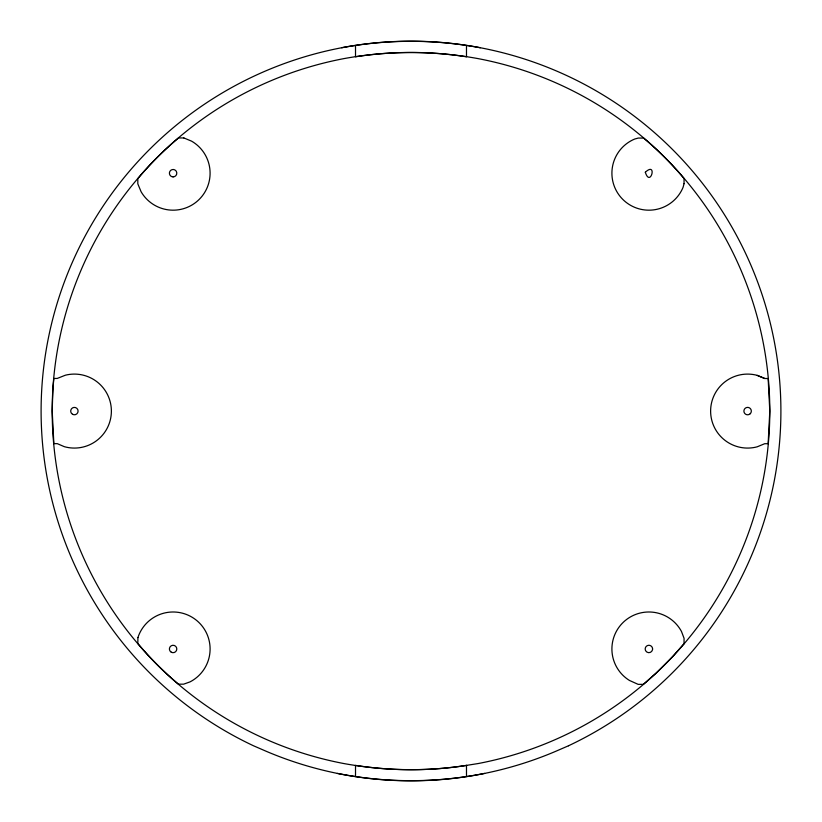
<?xml version="1.0" encoding="UTF-8"?>
<svg xmlns="http://www.w3.org/2000/svg" width="822" height="822" viewBox="0 0 822 822"><rect width="100%" height="100%" fill="white"/><g stroke="black" fill="none" stroke-linecap="round" stroke-linejoin="round"><path stroke-width="1.23" d="M484.6 773.41C436.143 783.099 385.857 783.099 337.4 773.41M341.685 47.738C387.388 39.158 434.612 39.158 480.315 47.738M355.515 776.471L355.515 765.395A358.628 358.628 0 0 0 466.485 765.395L478.229 763.535A358.803 358.803 0 0 0 478.229 58.639C433.872 50.491 388.128 50.491 343.771 58.639A358.803 358.803 0 0 0 343.771 763.535C384.213 770.831 425.847 771.837 466.485 765.395L466.598 765.374M757.185 375.356L764.707 378.51L768.149 378.51L769.803 411.082L768.138 443.705L764.707 443.705L757.185 446.819A36.99 36.99 0 0 1 710.619 411.082A36.99 36.99 0 0 1 757.185 375.356L764.809 378.51M466.485 45.549L466.485 56.78A358.628 358.628 0 0 0 355.515 56.78L355.515 45.549M466.485 765.395L466.485 776.471M52.906 388.559L52.197 411.082L53.851 443.654L57.293 443.654L64.28 446.665A36.99 36.99 0 0 0 111.381 411.637A36.99 36.99 0 0 0 65.359 375.212L57.201 378.449L53.862 378.449L52.906 388.559M645.321 172.23C650.356 188.3 657.723 160.835 645.321 172.23M652.596 648.979L652.463 649.935A3.699 3.699 0 0 1 645.691 650.829L645.321 649.935A3.699 3.699 0 0 1 648.414 645.311A3.699 3.699 0 0 1 652.596 648.979M137.911 637.595L137.819 643.513A318.731 318.731 0 0 0 178.456 684.171L183.614 684.171L189.944 681.921A36.99 36.99 0 0 0 197.095 620.826A36.99 36.99 0 0 0 137.911 637.595M684.048 183.686L683.072 187.344A36.99 36.99 0 0 1 622.737 199.345A36.99 36.99 0 0 1 634.738 139.021L638.273 138.065L643.616 138.065A317.528 317.528 0 0 1 684.048 178.508L684.048 183.686M684.058 643.657L672.56 656.706L656.614 672.643L643.328 684.356L638.139 684.356L629.426 680.431A36.99 36.99 0 0 1 623.549 622.038A36.99 36.99 0 0 1 681.479 631.471L684.058 638.273L684.058 643.657M750.229 413.702L749.459 414.288A3.699 3.699 0 0 1 744.578 413.209A3.699 3.699 0 0 1 745.235 408.257A3.699 3.699 0 0 1 750.229 408.472L750.815 409.233A3.699 3.699 0 0 1 750.229 413.702M568.495 745.78L555.261 751.514A369.725 369.725 0 0 1 266.739 751.514L253.505 745.78A369.9 369.9 0 0 1 121.111 181.323A369.9 369.9 0 0 1 700.889 181.323A369.9 369.9 0 0 1 568.495 745.78M183.871 137.952L178.508 137.952A318.998 318.998 0 0 0 137.819 178.651L137.819 183.84L141.076 191.69A36.99 36.99 0 0 0 199.263 199.345A36.99 36.99 0 0 0 191.598 141.158L183.871 137.952M173.103 176.894L172.147 176.761A3.699 3.699 0 0 1 169.897 171.346A3.699 3.699 0 0 1 175.723 170.575L176.309 171.346A3.699 3.699 0 0 1 173.103 176.894M171.253 652.185A3.699 3.699 0 0 0 176.802 648.979A3.699 3.699 0 0 0 171.253 645.773A3.699 3.699 0 0 0 171.253 652.185M72.541 414.288A3.699 3.699 0 0 0 78.09 411.082A3.699 3.699 0 0 0 72.541 407.887A3.699 3.699 0 0 0 72.541 414.288"/></g></svg>
